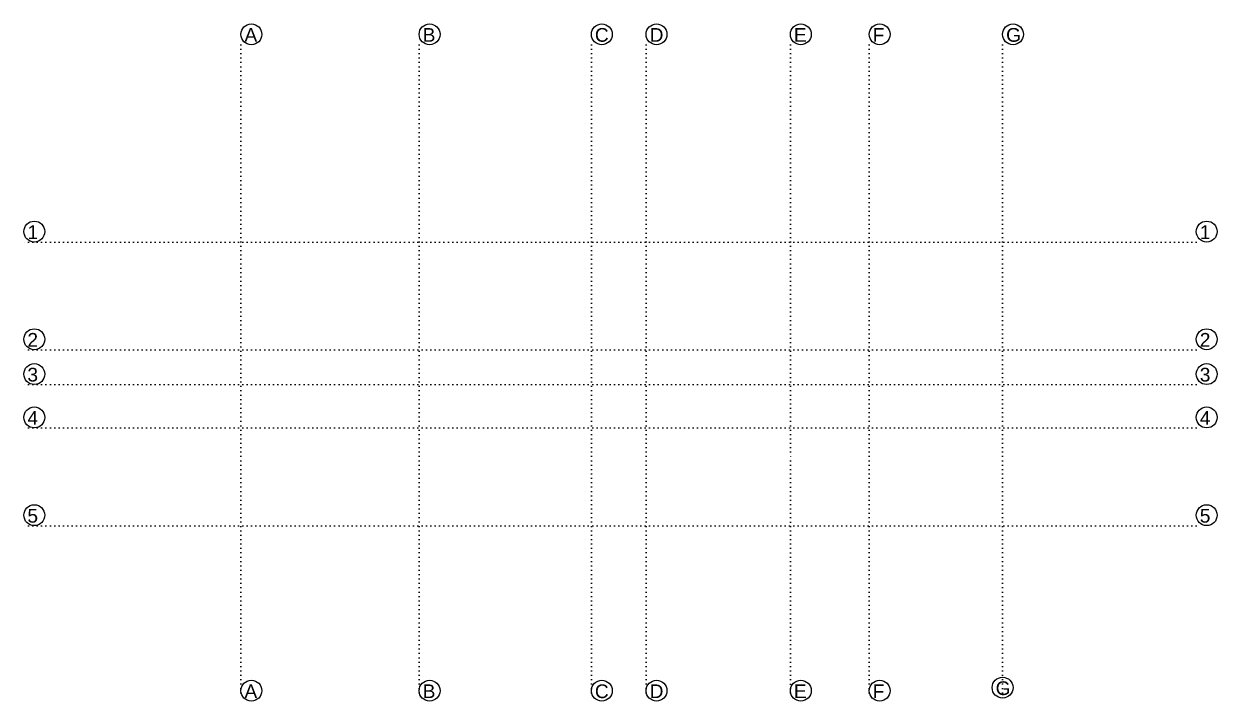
# Model space of a CAD drawing. Header units: millimetres. Extents: x 768 to 14077, y 324 to 18132.
# Drawn here: x 1022 to 5381, y 324 to 2795 of the extents above; entities that cross this region are included whole.
import ezdxf

# ---------------------------------------------------------------- set-up
doc = ezdxf.new("R2010")
doc.units = ezdxf.units.MM
doc.linetypes.add('DOT2', pattern=[3.175, 0, -3.175])
doc.layers.add('SEM_AKS', color=161, linetype='Continuous')
doc.styles.get("Standard").update_dxf_attribs({"font": 'arial.ttf'})

msp = doc.modelspace()

# ---------------------------------------------------------------- linework, layer by layer
at = {"layer": 'SEM_AKS', "linetype": 'DOT2', "ltscale": 5}
for p, q in [((1815.1, 2719), (1815.1, 324.1)), ((2466.1, 2719), (2466.1, 324.1)), ((3095.1, 2719), (3095.1, 324.1)), ((3295.1, 2719), (3295.1, 324.1)), ((3822.1, 2719), (3822.1, 1211.2)), ((4110.1, 2719), (4110.1, 324.1)), ((4597.1, 2719), (4597.1, 324.1)), ((5304.5, 1999.2), (1022.3, 1999.2)), ((5304.5, 1606.2), (1022.3, 1606.2)), ((5304.5, 1479.2), (1022.3, 1479.2)), ((5304.5, 1321.2), (1022.3, 1321.2)), ((3822.1, 1201.2), (3822.1, 324.1)), ((5304.5, 964.2), (1022.3, 964.2))]:
    msp.add_line(p, q, dxfattribs=at)
at = {"layer": 'SEM_AKS', "ltscale": 5}
for centre in [(1853.2, 2757.1), (2504.2, 2757.1), (3133.2, 2757.1), (3333.2, 2757.1), (3860.2, 2757.1), (4148.2, 2757.1), (4635.2, 2757.1), (1060.4, 2037.4), (5342.7, 2037.4), (1060.4, 1644.4), (5342.7, 1644.4), (1060.4, 1517.4), (5342.7, 1517.4), (1060.4, 1359.4), (5342.7, 1359.4), (1060.4, 1002.4), (5342.7, 1002.4), (1853.2, 362.2), (2504.2, 362.2), (3133.2, 362.2), (3333.2, 362.2), (3860.2, 362.2), (4148.2, 362.2), (4597.1, 373.3)]:
    msp.add_circle(centre, 38.1, dxfattribs=at)

# ---------------------------------------------------------------- texts
at = {"layer": 'SEM_AKS', "linetype": 'DOT2', "ltscale": 5}
for s, p in [('A', (1828, 2730)), ('B', (2479, 2730)), ('C', (3108, 2730)), ('D', (3308, 2730)), ('E', (3835, 2730)), ('F', (4123, 2730)), ('G', (4610, 2730)), ('1', (1035.2, 2010.3)), ('1', (5317.4, 2010.3)), ('2', (1035.2, 1617.3)), ('2', (5317.4, 1617.3)), ('3', (1035.2, 1490.3)), ('3', (5317.4, 1490.3)), ('4', (1035.2, 1332.3)), ('4', (5317.4, 1332.3)), ('5', (1035.2, 975.3)), ('5', (5317.4, 975.3)), ('G', (4571.8, 346.2)), ('A', (1828, 335.1)), ('B', (2479, 335.1)), ('C', (3108, 335.1)), ('D', (3308, 335.1)), ('E', (3835, 335.1)), ('F', (4123, 335.1))]:
    msp.add_text(s, height=50, dxfattribs=at).set_placement(p)

doc.saveas('drawing.dxf')
